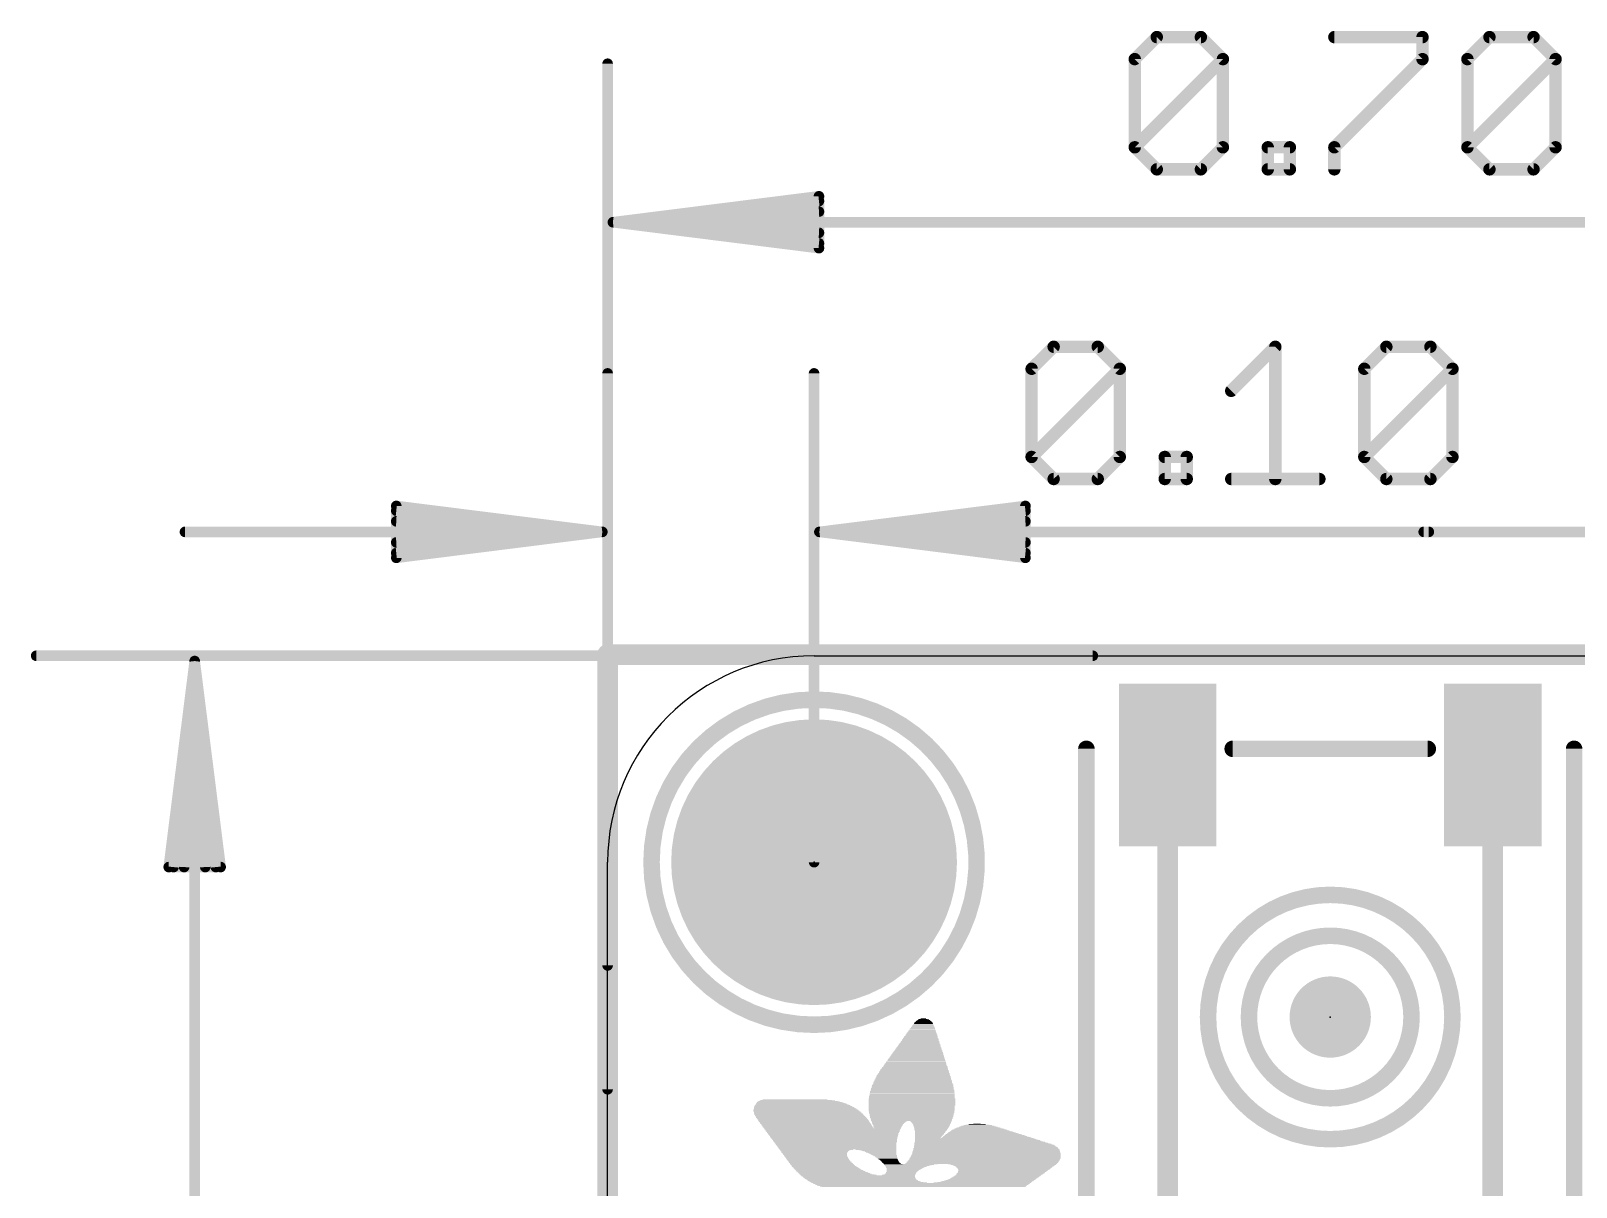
# Model space of a CAD drawing. Extents: x -9 to 27.7, y -5.6 to 26.4.
# Drawn here: x -8.62 to 10.39, y 12.13 to 26.36 of the extents above; entities that cross this region are included whole.
import ezdxf

# ---------------------------------------------------------------- set-up
doc = ezdxf.new("R2010")
doc.units = 0
for name, color, linetype in [('1', 12, 'CONTINUOUS'), ('16', 132, 'CONTINUOUS'), ('17', 110, 'CONTINUOUS'), ('20', 53, 'CONTINUOUS'), ('21', 40, 'CONTINUOUS'), ('23', 53, 'CONTINUOUS'), ('47', 253, 'CONTINUOUS')]:
    doc.layers.add(name, color=color, linetype=linetype)

# ---------------------------------------------------------------- blocks, each defined once
blk = doc.blocks.new('PIE')
at = {"const_width": 0.5}
blk.add_lwpolyline([(0, -0.25, 1), (0, 0.25, 1), (0, -0.25)], format="xyb", dxfattribs=at)
blk = doc.blocks.new('RECT')
blk.add_solid([(-0.5, -0.5), (0.5, -0.5), (-0.5, 0.5), (0.5, 0.5)])
blk = doc.blocks.new('ROUNDP')
at = {"const_width": 0.5}
blk.add_lwpolyline([(0, -0.25, 1), (0, 0.25, 1), (0, -0.25)], format="xyb", dxfattribs=at)

msp = doc.modelspace()

# ---------------------------------------------------------------- linework, layer by layer
at = {"layer": '1', "const_width": 0.254}
for points in [[(5.366, 17.324), (5.366, 11.684)], [(9.366, 17.324), (9.366, 11.124)]]:
    msp.add_lwpolyline(points, dxfattribs=at)
at = {"layer": '1', "const_width": 0.127}
for points in [[(5.4295, 17.324, 1), (5.3025, 17.324)], [(9.4295, 17.324, 1), (9.3025, 17.324)]]:
    msp.add_lwpolyline(points, format="xyb", dxfattribs=at)
at = {"layer": '16', "const_width": 0.254}
for points in [[(-1.524, -0.381), (-1.524, 18.684)], [(-1.524, 18.684), (16.256, 18.684)]]:
    msp.add_lwpolyline(points, dxfattribs=at)
at = {"layer": '16', "const_width": 0.127}
for points in [[(-1.4605, 18.684, 1), (-1.5875, 18.684)], [(-1.524, 18.7475, 1), (-1.524, 18.6205)]]:
    msp.add_lwpolyline(points, format="xyb", dxfattribs=at)
at = {"layer": '20'}
for p, q in [((1.016, 18.669), (13.716, 18.669)), ((-1.524, 2.159), (-1.524, 16.129))]:
    msp.add_line(p, q, dxfattribs=at)
msp.add_arc((1.016, 16.129), 2.54, 90, 180, dxfattribs=at)
at = {"layer": '21'}
for points, const_width in [([(1.016, 14.129, 1), (1.016, 18.129, 1), (1.016, 14.129)], 0.2032), ([(4.4168, 17.524, 1), (4.3152, 17.524)], 0.1016), ([(6.166, 17.5748, 1), (6.166, 17.4732)], 0.1016), ([(8.566, 17.4732, 1), (8.566, 17.5748)], 0.1016), ([(10.4168, 17.524, 1), (10.3152, 17.524)], 0.1016), ([(7.366, 12.7207, 1), (7.366, 15.7273, 1), (7.366, 12.7207)], 0.2032), ([(7.366, 13.224, 1), (7.366, 15.224, 1), (7.366, 13.224)], 0.2032)]:
    msp.add_lwpolyline(points, format="xyb", dxfattribs=dict(at, const_width=const_width))
at = {"layer": '21', "const_width": 0.2032}
for points in [[(4.366, 10.924), (4.366, 17.524)], [(6.166, 17.524), (8.566, 17.524)], [(10.366, 17.524), (10.366, 10.924)]]:
    msp.add_lwpolyline(points, dxfattribs=at)
at = {"layer": '23'}
for p in [(1.016, 16.129), (7.366, 14.224), (7.366, 14.224)]:
    msp.add_point(p, dxfattribs=at)
at = {"layer": '47'}
for points, const_width in [([(4.9608, 26.0095), (5.232, 26.2807)], 0.1524), ([(5.232, 26.2807), (5.7743, 26.2807)], 0.1524), ([(5.7743, 26.2807), (6.0455, 26.0095)], 0.1524), ([(7.4165, 26.2807), (8.5012, 26.2807)], 0.1524), ([(8.5012, 26.2807), (8.5012, 26.0095)], 0.1524), ([(9.0537, 26.0095), (9.3249, 26.2807)], 0.1524), ([(9.3249, 26.2807), (9.8672, 26.2807)], 0.1524), ([(9.8672, 26.2807), (10.1384, 26.0095)], 0.1524), ([(4.9608, 24.9249), (4.9608, 26.0095)], 0.1524), ([(4.9608, 24.9249), (6.0455, 26.0095)], 0.1524), ([(6.0455, 26.0095), (6.0455, 24.9249)], 0.1524), ([(8.5012, 26.0095), (7.4165, 24.9249)], 0.1524), ([(9.0537, 24.9249), (9.0537, 26.0095)], 0.1524), ([(9.0537, 24.9249), (10.1384, 26.0095)], 0.1524), ([(10.1384, 26.0095), (10.1384, 24.9249)], 0.1524), ([(-1.524, 13.335), (-1.524, 25.953)], 0.13), ([(5.232, 24.6537), (4.9608, 24.9249)], 0.1524), ([(6.0455, 24.9249), (5.7743, 24.6537)], 0.1524), ([(6.598, 24.6537), (6.598, 24.9249)], 0.1524), ([(6.598, 24.9249), (6.8691, 24.9249)], 0.1524), ([(6.8691, 24.9249), (6.8691, 24.6537)], 0.1524), ([(7.4165, 24.9249), (7.4165, 24.6537)], 0.1524), ([(9.3249, 24.6537), (9.0537, 24.9249)], 0.1524), ([(10.1384, 24.9249), (9.8672, 24.6537)], 0.1524), ([(5.7743, 24.6537), (5.232, 24.6537)], 0.1524), ([(6.8691, 24.6537), (6.598, 24.6537)], 0.1524), ([(9.8672, 24.6537), (9.3249, 24.6537)], 0.1524), ([(-1.459, 24.003), (1.076, 24.3222)], 0.13), ([(1.076, 24.3222), (1.076, 23.6838)], 0.13), ([(-1.459, 24.003), (1.076, 24.263)], 0.13), ([(-1.459, 24.003), (1.076, 24.133)], 0.13), ([(-1.459, 24.003), (16.191, 24.003)], 0.13), ([(1.076, 23.6838), (-1.459, 24.003)], 0.13), ([(1.076, 23.873), (-1.459, 24.003)], 0.13), ([(1.076, 23.743), (-1.459, 24.003)], 0.13), ([(3.6922, 22.1995), (3.9634, 22.4707)], 0.1524), ([(3.9634, 22.4707), (4.5057, 22.4707)], 0.1524), ([(4.5057, 22.4707), (4.7769, 22.1995)], 0.1524), ([(6.1479, 21.9284), (6.6903, 22.4707)], 0.1524), ([(6.6903, 22.4707), (6.6903, 20.8437)], 0.1524), ([(7.7851, 22.1995), (8.0563, 22.4707)], 0.1524), ([(8.0563, 22.4707), (8.5986, 22.4707)], 0.1524), ([(8.5986, 22.4707), (8.8697, 22.1995)], 0.1524), ([(3.6922, 21.1149), (3.6922, 22.1995)], 0.1524), ([(3.6922, 21.1149), (4.7769, 22.1995)], 0.1524), ([(4.7769, 22.1995), (4.7769, 21.1149)], 0.1524), ([(7.7851, 21.1149), (7.7851, 22.1995)], 0.1524), ([(7.7851, 21.1149), (8.8697, 22.1995)], 0.1524), ([(8.8697, 22.1995), (8.8697, 21.1149)], 0.1524), ([(-1.524, 14.859), (-1.524, 22.143)], 0.13), ([(1.016, 16.129), (1.016, 22.143)], 0.13), ([(3.9634, 20.8437), (3.6922, 21.1149)], 0.1524), ([(4.7769, 21.1149), (4.5057, 20.8437)], 0.1524), ([(5.3294, 20.8437), (5.3294, 21.1149)], 0.1524), ([(5.3294, 21.1149), (5.6005, 21.1149)], 0.1524), ([(5.6005, 21.1149), (5.6005, 20.8437)], 0.1524), ([(8.0563, 20.8437), (7.7851, 21.1149)], 0.1524), ([(8.8697, 21.1149), (8.5986, 20.8437)], 0.1524), ([(4.5057, 20.8437), (3.9634, 20.8437)], 0.1524), ([(5.6005, 20.8437), (5.3294, 20.8437)], 0.1524), ([(6.1479, 20.8437), (7.2326, 20.8437)], 0.1524), ([(8.5986, 20.8437), (8.0563, 20.8437)], 0.1524), ([(-1.589, 20.193), (-4.124, 20.5122)], 0.13), ([(-4.124, 20.5122), (-4.124, 19.8738)], 0.13), ([(1.081, 20.193), (3.616, 20.5122)], 0.13), ([(3.616, 20.5122), (3.616, 19.8738)], 0.13), ([(-1.589, 20.193), (-4.124, 20.453)], 0.13), ([(-1.589, 20.193), (-4.124, 20.323)], 0.13), ([(1.081, 20.193), (3.616, 20.453)], 0.13), ([(1.081, 20.193), (3.616, 20.323)], 0.13), ([(-1.589, 20.193), (-6.724, 20.193)], 0.13), ([(-4.124, 19.8738), (-1.589, 20.193)], 0.13), ([(-4.124, 20.063), (-1.589, 20.193)], 0.13), ([(-4.124, 19.933), (-1.589, 20.193)], 0.13), ([(1.081, 20.193), (8.5788, 20.193)], 0.13), ([(3.616, 19.8738), (1.081, 20.193)], 0.13), ([(3.616, 20.063), (1.081, 20.193)], 0.13), ([(3.616, 19.933), (1.081, 20.193)], 0.13), ([(13.651, 20.193), (8.516, 20.193)], 0.13), ([(4.445, 18.669), (-8.554, 18.669)], 0.13), ([(-6.604, 18.604), (-6.9232, 16.069)], 0.13), ([(-6.604, 18.604), (-6.864, 16.069)], 0.13), ([(-6.604, 18.604), (-6.734, 16.069)], 0.13), ([(-6.604, -0.316), (-6.604, 18.604)], 0.13), ([(-6.2848, 16.069), (-6.604, 18.604)], 0.13), ([(-6.474, 16.069), (-6.604, 18.604)], 0.13), ([(-6.344, 16.069), (-6.604, 18.604)], 0.13), ([(-6.9232, 16.069), (-6.2848, 16.069)], 0.13)]:
    msp.add_lwpolyline(points, dxfattribs=dict(at, const_width=const_width))
for points, const_width in [([(5.232, 26.3188, 1), (5.232, 26.2426)], 0.0762), ([(5.2589, 26.2537, 1), (5.205, 26.3076)], 0.0762), ([(5.8012, 26.3076, 1), (5.7474, 26.2537)], 0.0762), ([(5.7743, 26.2426, 1), (5.7743, 26.3188)], 0.0762), ([(7.4165, 26.3188, 1), (7.4165, 26.2426)], 0.0762), ([(8.5393, 26.2807, 1), (8.4631, 26.2807)], 0.0762), ([(8.5012, 26.2426, 1), (8.5012, 26.3188)], 0.0762), ([(9.3249, 26.3188, 1), (9.3249, 26.2426)], 0.0762), ([(9.3518, 26.2537, 1), (9.2979, 26.3076)], 0.0762), ([(9.8941, 26.3076, 1), (9.8403, 26.2537)], 0.0762), ([(9.8672, 26.2426, 1), (9.8672, 26.3188)], 0.0762), ([(4.9989, 26.0095, 1), (4.9227, 26.0095)], 0.0762), ([(4.9339, 26.0365, 1), (4.9878, 25.9826)], 0.0762), ([(6.0836, 26.0095, 1), (6.0074, 26.0095)], 0.0762), ([(6.0724, 25.9826, 1), (6.0185, 26.0365)], 0.0762), ([(6.0185, 25.9826, 1), (6.0724, 26.0365)], 0.0762), ([(8.4631, 26.0095, 1), (8.5393, 26.0095)], 0.0762), ([(8.5281, 25.9826, 1), (8.4743, 26.0365)], 0.0762), ([(9.0918, 26.0095, 1), (9.0156, 26.0095)], 0.0762), ([(9.0268, 26.0365, 1), (9.0806, 25.9826)], 0.0762), ([(10.1765, 26.0095, 1), (10.1003, 26.0095)], 0.0762), ([(10.1653, 25.9826, 1), (10.1114, 26.0365)], 0.0762), ([(10.1114, 25.9826, 1), (10.1653, 26.0365)], 0.0762), ([(-1.4915, 25.953, 1), (-1.5565, 25.953)], 0.065), ([(4.9878, 24.9518, 1), (4.9339, 24.8979)], 0.0762), ([(4.9339, 24.9518, 1), (4.9878, 24.8979)], 0.0762), ([(4.9227, 24.9249, 1), (4.9989, 24.9249)], 0.0762), ([(6.0074, 24.9249, 1), (6.0836, 24.9249)], 0.0762), ([(6.0724, 24.8979, 1), (6.0185, 24.9518)], 0.0762), ([(6.6361, 24.9249, 1), (6.5599, 24.9249)], 0.0762), ([(6.598, 24.963, 1), (6.598, 24.8868)], 0.0762), ([(6.9072, 24.9249, 1), (6.831, 24.9249)], 0.0762), ([(6.8691, 24.8868, 1), (6.8691, 24.963)], 0.0762), ([(7.4546, 24.9249, 1), (7.3784, 24.9249)], 0.0762), ([(7.3896, 24.9518, 1), (7.4435, 24.8979)], 0.0762), ([(9.0806, 24.9518, 1), (9.0268, 24.8979)], 0.0762), ([(9.0268, 24.9518, 1), (9.0806, 24.8979)], 0.0762), ([(9.0156, 24.9249, 1), (9.0918, 24.9249)], 0.0762), ([(10.1003, 24.9249, 1), (10.1765, 24.9249)], 0.0762), ([(10.1653, 24.8979, 1), (10.1114, 24.9518)], 0.0762), ([(5.232, 24.6918, 1), (5.232, 24.6156)], 0.0762), ([(5.205, 24.6268, 1), (5.2589, 24.6806)], 0.0762), ([(5.7474, 24.6806, 1), (5.8012, 24.6268)], 0.0762), ([(5.7743, 24.6156, 1), (5.7743, 24.6918)], 0.0762), ([(6.598, 24.6918, 1), (6.598, 24.6156)], 0.0762), ([(6.8691, 24.6156, 1), (6.8691, 24.6918)], 0.0762), ([(9.3249, 24.6918, 1), (9.3249, 24.6156)], 0.0762), ([(9.2979, 24.6268, 1), (9.3518, 24.6806)], 0.0762), ([(9.8403, 24.6806, 1), (9.8941, 24.6268)], 0.0762), ([(9.8672, 24.6156, 1), (9.8672, 24.6918)], 0.0762), ([(6.5599, 24.6537, 1), (6.6361, 24.6537)], 0.0762), ([(6.831, 24.6537, 1), (6.9072, 24.6537)], 0.0762), ([(7.3784, 24.6537, 1), (7.4546, 24.6537)], 0.0762), ([(1.1085, 24.3222, 1), (1.0435, 24.3222)], 0.065), ([(1.0801, 24.29, 1), (1.0719, 24.3545)], 0.065), ([(1.0793, 24.2307, 1), (1.0727, 24.2953)], 0.065), ([(1.0777, 24.1005, 1), (1.0743, 24.1655)], 0.065), ([(-1.459, 24.0355, 1), (-1.459, 23.9705)], 0.065), ([(-1.4549, 24.0352, 1), (-1.4631, 23.9708)], 0.065), ([(-1.4607, 24.0355, 1), (-1.4573, 23.9705)], 0.065), ([(-1.4573, 24.0355, 1), (-1.4607, 23.9705)], 0.065), ([(-1.4557, 24.0353, 1), (-1.4623, 23.9707)], 0.065), ([(-1.4623, 24.0353, 1), (-1.4557, 23.9707)], 0.065), ([(-1.4631, 24.0352, 1), (-1.4549, 23.9708)], 0.065), ([(1.0727, 23.7107, 1), (1.0793, 23.7753)], 0.065), ([(1.0743, 23.8405, 1), (1.0777, 23.9055)], 0.065), ([(1.0435, 23.6838, 1), (1.1085, 23.6838)], 0.065), ([(1.0719, 23.6515, 1), (1.0801, 23.716)], 0.065), ([(3.9634, 22.5088, 1), (3.9634, 22.4326)], 0.0762), ([(3.9903, 22.4437, 1), (3.9364, 22.4976)], 0.0762), ([(4.5326, 22.4976, 1), (4.4788, 22.4437)], 0.0762), ([(4.5057, 22.4326, 1), (4.5057, 22.5088)], 0.0762), ([(6.7284, 22.4707, 1), (6.6522, 22.4707)], 0.0762), ([(6.7172, 22.4437, 1), (6.6633, 22.4976)], 0.0762), ([(8.0563, 22.5088, 1), (8.0563, 22.4326)], 0.0762), ([(8.0832, 22.4437, 1), (8.0293, 22.4976)], 0.0762), ([(8.6255, 22.4976, 1), (8.5716, 22.4437)], 0.0762), ([(8.5986, 22.4326, 1), (8.5986, 22.5088)], 0.0762), ([(3.7303, 22.1995, 1), (3.6541, 22.1995)], 0.0762), ([(3.6653, 22.2265, 1), (3.7191, 22.1726)], 0.0762), ([(4.815, 22.1995, 1), (4.7388, 22.1995)], 0.0762), ([(4.8038, 22.1726, 1), (4.7499, 22.2265)], 0.0762), ([(4.7499, 22.1726, 1), (4.8038, 22.2265)], 0.0762), ([(7.7581, 22.2265, 1), (7.812, 22.1726)], 0.0762), ([(7.8232, 22.1995, 1), (7.747, 22.1995)], 0.0762), ([(8.9078, 22.1995, 1), (8.8316, 22.1995)], 0.0762), ([(8.8967, 22.1726, 1), (8.8428, 22.2265)], 0.0762), ([(8.8428, 22.1726, 1), (8.8967, 22.2265)], 0.0762), ([(-1.4915, 22.143, 1), (-1.5565, 22.143)], 0.065), ([(1.0485, 22.143, 1), (0.9835, 22.143)], 0.065), ([(6.121, 21.9553, 1), (6.1749, 21.9014)], 0.0762), ([(3.7191, 21.1418, 1), (3.6653, 21.0879)], 0.0762), ([(3.6653, 21.1418, 1), (3.7191, 21.0879)], 0.0762), ([(3.6541, 21.1149, 1), (3.7303, 21.1149)], 0.0762), ([(4.7388, 21.1149, 1), (4.815, 21.1149)], 0.0762), ([(4.8038, 21.0879, 1), (4.7499, 21.1418)], 0.0762), ([(5.3675, 21.1149, 1), (5.2913, 21.1149)], 0.0762), ([(5.3294, 21.153, 1), (5.3294, 21.0768)], 0.0762), ([(5.6386, 21.1149, 1), (5.5624, 21.1149)], 0.0762), ([(5.6005, 21.0768, 1), (5.6005, 21.153)], 0.0762), ([(7.812, 21.1418, 1), (7.7581, 21.0879)], 0.0762), ([(7.7581, 21.1418, 1), (7.812, 21.0879)], 0.0762), ([(7.747, 21.1149, 1), (7.8232, 21.1149)], 0.0762), ([(8.8316, 21.1149, 1), (8.9078, 21.1149)], 0.0762), ([(8.8967, 21.0879, 1), (8.8428, 21.1418)], 0.0762), ([(3.9634, 20.8818, 1), (3.9634, 20.8056)], 0.0762), ([(4.5057, 20.8056, 1), (4.5057, 20.8818)], 0.0762), ([(5.3294, 20.8818, 1), (5.3294, 20.8056)], 0.0762), ([(5.6005, 20.8056, 1), (5.6005, 20.8818)], 0.0762), ([(6.1479, 20.8818, 1), (6.1479, 20.8056)], 0.0762), ([(7.2326, 20.8056, 1), (7.2326, 20.8818)], 0.0762), ([(8.0563, 20.8818, 1), (8.0563, 20.8056)], 0.0762), ([(8.5986, 20.8056, 1), (8.5986, 20.8818)], 0.0762), ([(3.9364, 20.8168, 1), (3.9903, 20.8706)], 0.0762), ([(4.4788, 20.8706, 1), (4.5326, 20.8168)], 0.0762), ([(5.2913, 20.8437, 1), (5.3675, 20.8437)], 0.0762), ([(5.5624, 20.8437, 1), (5.6386, 20.8437)], 0.0762), ([(6.6522, 20.8437, 1), (6.7284, 20.8437)], 0.0762), ([(8.0293, 20.8168, 1), (8.0832, 20.8706)], 0.0762), ([(8.5716, 20.8706, 1), (8.6255, 20.8168)], 0.0762), ([(-4.1199, 20.5445, 1), (-4.1281, 20.48)], 0.065), ([(-4.0915, 20.5122, 1), (-4.1565, 20.5122)], 0.065), ([(3.6485, 20.5122, 1), (3.5835, 20.5122)], 0.065), ([(3.6201, 20.48, 1), (3.6119, 20.5445)], 0.065), ([(-4.1207, 20.4853, 1), (-4.1273, 20.4207)], 0.065), ([(-4.1223, 20.3555, 1), (-4.1257, 20.2905)], 0.065), ([(3.6193, 20.4207, 1), (3.6127, 20.4853)], 0.065), ([(3.6177, 20.2905, 1), (3.6143, 20.3555)], 0.065), ([(-6.724, 20.2255, 1), (-6.724, 20.1605)], 0.065), ([(-1.5849, 20.1608, 1), (-1.5931, 20.2252)], 0.065), ([(-1.5931, 20.1608, 1), (-1.5849, 20.2252)], 0.065), ([(-1.5857, 20.1607, 1), (-1.5923, 20.2253)], 0.065), ([(-1.5923, 20.1607, 1), (-1.5857, 20.2253)], 0.065), ([(-1.5907, 20.1605, 1), (-1.5873, 20.2255)], 0.065), ([(-1.5873, 20.1605, 1), (-1.5907, 20.2255)], 0.065), ([(-1.589, 20.1605, 1), (-1.589, 20.2255)], 0.065), ([(1.081, 20.2255, 1), (1.081, 20.1605)], 0.065), ([(1.0851, 20.2252, 1), (1.0769, 20.1608)], 0.065), ([(1.0793, 20.2255, 1), (1.0827, 20.1605)], 0.065), ([(1.0827, 20.2255, 1), (1.0793, 20.1605)], 0.065), ([(1.0843, 20.2253, 1), (1.0777, 20.1607)], 0.065), ([(1.0777, 20.2253, 1), (1.0843, 20.1607)], 0.065), ([(1.0769, 20.2252, 1), (1.0851, 20.1608)], 0.065), ([(8.516, 20.2255, 1), (8.516, 20.1605)], 0.065), ([(8.5788, 20.1605, 1), (8.5788, 20.2255)], 0.065), ([(-4.1257, 20.0955, 1), (-4.1223, 20.0305)], 0.065), ([(-4.1273, 19.9653, 1), (-4.1207, 19.9007)], 0.065), ([(3.6127, 19.9007, 1), (3.6193, 19.9653)], 0.065), ([(3.6143, 20.0305, 1), (3.6177, 20.0955)], 0.065), ([(-4.1281, 19.906, 1), (-4.1199, 19.8415)], 0.065), ([(-4.1565, 19.8738, 1), (-4.0915, 19.8738)], 0.065), ([(3.5835, 19.8738, 1), (3.6485, 19.8738)], 0.065), ([(3.6119, 19.8415, 1), (3.6201, 19.906)], 0.065), ([(-8.554, 18.7015, 1), (-8.554, 18.6365)], 0.065), ([(-6.5715, 18.604, 1), (-6.6365, 18.604)], 0.065), ([(-6.5718, 18.6081, 1), (-6.6362, 18.5999)], 0.065), ([(-6.5715, 18.6023, 1), (-6.6365, 18.6057)], 0.065), ([(-6.5715, 18.6057, 1), (-6.6365, 18.6023)], 0.065), ([(-6.5717, 18.6073, 1), (-6.6363, 18.6007)], 0.065), ([(-6.5717, 18.6007, 1), (-6.6363, 18.6073)], 0.065), ([(-6.5718, 18.5999, 1), (-6.6362, 18.6081)], 0.065), ([(4.445, 18.6365, 1), (4.445, 18.7015)], 0.065), ([(0.9835, 16.129, 1), (1.0485, 16.129)], 0.065), ([(-6.9555, 16.0731, 1), (-6.891, 16.0649)], 0.065), ([(-6.9232, 16.1015, 1), (-6.9232, 16.0365)], 0.065), ([(-6.8963, 16.0723, 1), (-6.8317, 16.0657)], 0.065), ([(-6.7665, 16.0707, 1), (-6.7015, 16.0673)], 0.065), ([(-6.5065, 16.0673, 1), (-6.4415, 16.0707)], 0.065), ([(-6.3763, 16.0657, 1), (-6.3117, 16.0723)], 0.065), ([(-6.317, 16.0649, 1), (-6.2525, 16.0731)], 0.065), ([(-6.2848, 16.0365, 1), (-6.2848, 16.1015)], 0.065), ([(-1.5565, 14.859, 1), (-1.4915, 14.859)], 0.065), ([(-1.5565, 13.335, 1), (-1.4915, 13.335)], 0.065)]:
    msp.add_lwpolyline(points, format="xyb", dxfattribs=dict(at, const_width=const_width))

# ---------------------------------------------------------------- block references
at = {"layer": '1', "xscale": 2, "yscale": 1.2, "rotation": 270}
for p in [(5.366, 17.324), (9.366, 17.324)]:
    msp.add_blockref('RECT', p, dxfattribs=at)
at = {"layer": '1'}
msp.add_blockref('PIE', (7.366, 14.224), dxfattribs=at)
at = {"layer": '17', "xscale": 3.516, "yscale": 3.516}
msp.add_blockref('ROUNDP', (1.016, 16.129), dxfattribs=at)
msp.add_blockref('ROUNDP', (1.016, 16.129), dxfattribs=at)
at = {"layer": '21'}
for p, xscale, yscale in [((2.3495, 14.0653), 0.3238, 0.0063), ((2.3495, 14.078), 0.3112, 0.0063), ((2.3495, 14.0716), 0.3112, 0.0064), ((2.3527, 14.0843), 0.3048, 0.0064), ((2.3527, 14.097), 0.2921, 0.0064), ((2.3527, 14.0907), 0.2921, 0.0063), ((2.3559, 14.1034), 0.2857, 0.0063), ((2.3559, 14.1097), 0.2731, 0.0064), ((2.3559, 14.1224), 0.2603, 0.0064), ((2.3591, 14.1161), 0.2667, 0.0063), ((2.359, 14.1288), 0.254, 0.0063), ((2.3591, 14.1351), 0.2413, 0.0064), ((2.3622, 14.1415), 0.235, 0.0063), ((2.3622, 14.1542), 0.2222, 0.0063), ((2.3622, 14.1478), 0.2222, 0.0064), ((2.3622, 14.1605), 0.2096, 0.0064), ((2.3622, 14.1669), 0.1968, 0.0063), ((2.3622, 14.1732), 0.1842, 0.0064), ((2.3622, 14.1796), 0.1714, 0.0063), ((2.3654, 14.1859), 0.1524, 0.0064), ((2.3622, 14.1923), 0.1334, 0.0063), ((2.359, 14.1986), 0.1016, 0.0064), ((2.3591, 14.205), 0.0635, 0.0063), ((2.3083, 13.8748), 0.5207, 0.0063), ((2.3114, 13.8811), 0.5144, 0.0064), ((2.3114, 13.8938), 0.5016, 0.0064), ((2.3146, 13.8875), 0.508, 0.0063), ((2.3146, 13.9002), 0.4953, 0.0063), ((2.3178, 13.9065), 0.4889, 0.0064), ((2.3178, 13.9192), 0.4763, 0.0064), ((2.3178, 13.9129), 0.4763, 0.0063), ((2.321, 13.9256), 0.4699, 0.0063), ((2.3209, 13.9319), 0.4572, 0.0064), ((2.3241, 13.9446), 0.4508, 0.0064), ((2.3241, 13.9383), 0.4508, 0.0063), ((2.3273, 13.951), 0.4445, 0.0063), ((2.3273, 13.9637), 0.4318, 0.0063), ((2.3273, 13.9573), 0.4318, 0.0064), ((2.3273, 13.97), 0.4191, 0.0064), ((2.3304, 13.9827), 0.4127, 0.0064), ((2.3304, 13.9764), 0.4127, 0.0063), ((2.3336, 13.9891), 0.4064, 0.0063), ((2.3337, 13.9954), 0.3937, 0.0064), ((2.3368, 14.0081), 0.3874, 0.0064), ((2.3368, 14.0018), 0.3874, 0.0063), ((2.3368, 14.0145), 0.3746, 0.0063), ((2.3399, 14.0272), 0.3683, 0.0063), ((2.3399, 14.0208), 0.3683, 0.0064), ((2.34, 14.0335), 0.3556, 0.0064), ((2.3432, 14.0399), 0.3493, 0.0063), ((2.3432, 14.0526), 0.3365, 0.0063), ((2.3464, 14.0462), 0.3429, 0.0064), ((2.3463, 14.0589), 0.3302, 0.0064), ((2.2733, 13.6843), 0.7176, 0.0063), ((2.2733, 13.697), 0.7048, 0.0063), ((2.2765, 13.6906), 0.7112, 0.0064), ((2.2765, 13.7033), 0.6985, 0.0064), ((2.2765, 13.716), 0.6858, 0.0064), ((2.2797, 13.7096), 0.6921, 0.0063), ((2.2797, 13.7224), 0.6795, 0.0063), ((2.2797, 13.7351), 0.6667, 0.0063), ((2.2829, 13.7287), 0.6731, 0.0064), ((2.2828, 13.7414), 0.6604, 0.0064), ((2.286, 13.7477), 0.654, 0.0063), ((2.286, 13.7605), 0.6414, 0.0063), ((2.286, 13.7541), 0.6414, 0.0064), ((2.2892, 13.7668), 0.635, 0.0064), ((2.2892, 13.7795), 0.6223, 0.0064), ((2.2924, 13.7732), 0.6287, 0.0063), ((2.2924, 13.7858), 0.6159, 0.0063), ((2.2955, 13.7922), 0.6096, 0.0064), ((2.2955, 13.8049), 0.5969, 0.0064), ((2.2955, 13.7986), 0.5969, 0.0063), ((2.2987, 13.8113), 0.5906, 0.0063), ((2.2987, 13.8176), 0.5778, 0.0064), ((2.3018, 13.8303), 0.5715, 0.0064), ((2.3018, 13.8239), 0.5715, 0.0063), ((2.3019, 13.8367), 0.5588, 0.0063), ((2.3051, 13.8494), 0.5525, 0.0063), ((2.3051, 13.843), 0.5525, 0.0064), ((2.3051, 13.8557), 0.5397, 0.0064), ((2.3082, 13.862), 0.5334, 0.0063), ((2.3114, 13.8684), 0.527, 0.0064), ((2.2384, 13.4938), 0.9144, 0.0063), ((2.2384, 13.5065), 0.9017, 0.0063), ((2.2384, 13.5001), 0.9017, 0.0064), ((2.2416, 13.5128), 0.8953, 0.0064), ((2.2416, 13.5255), 0.8827, 0.0064), ((2.2416, 13.5191), 0.8827, 0.0063), ((2.2448, 13.5319), 0.8763, 0.0063), ((2.2447, 13.5446), 0.8636, 0.0063), ((2.2447, 13.5382), 0.8636, 0.0064), ((2.2479, 13.5509), 0.8572, 0.0064), ((2.2448, 13.5572), 0.8509, 0.0063), ((2.2479, 13.5636), 0.8446, 0.0064), ((2.2479, 13.5763), 0.8318, 0.0064), ((2.2511, 13.57), 0.8382, 0.0063), ((2.2511, 13.5827), 0.8255, 0.0063), ((2.2543, 13.589), 0.8191, 0.0064), ((2.2543, 13.6017), 0.8065, 0.0064), ((2.2543, 13.5953), 0.8065, 0.0063), ((2.2574, 13.6081), 0.8001, 0.0063), ((2.2606, 13.6144), 0.7938, 0.0064), ((2.2606, 13.6271), 0.781, 0.0064), ((2.2606, 13.6208), 0.781, 0.0063), ((2.2606, 13.6334), 0.7684, 0.0063), ((2.2638, 13.6462), 0.762, 0.0063), ((2.2638, 13.6398), 0.762, 0.0064), ((2.267, 13.6525), 0.7557, 0.0064), ((2.267, 13.6589), 0.7429, 0.0063), ((2.2701, 13.6715), 0.7366, 0.0063), ((2.2701, 13.6652), 0.7366, 0.0064), ((2.2702, 13.6779), 0.7239, 0.0064), ((2.2225, 13.3096), 1.035, 0.0064), ((2.2256, 13.3287), 1.0287, 0.0063), ((2.2256, 13.3223), 1.0287, 0.0064), ((2.2256, 13.316), 1.0287, 0.0063), ((2.2257, 13.3477), 1.016, 0.0064), ((2.2257, 13.3414), 1.016, 0.0063), ((2.2257, 13.335), 1.016, 0.0064), ((2.2256, 13.3668), 1.0033, 0.0063), ((2.2288, 13.3604), 1.0097, 0.0064), ((2.2288, 13.3541), 1.0097, 0.0063), ((2.2288, 13.3858), 0.9969, 0.0064), ((2.2288, 13.3795), 0.9969, 0.0063), ((2.2288, 13.3731), 0.9969, 0.0064), ((2.2288, 13.3985), 0.9843, 0.0064), ((2.232, 13.3922), 0.9906, 0.0063), ((2.2288, 13.4176), 0.9715, 0.0063), ((2.2321, 13.4112), 0.9779, 0.0064), ((2.2321, 13.4049), 0.9779, 0.0063), ((2.232, 13.4303), 0.9652, 0.0063), ((2.232, 13.4239), 0.9652, 0.0064), ((2.2321, 13.443), 0.9525, 0.0063), ((2.2352, 13.4366), 0.9588, 0.0064), ((2.232, 13.4557), 0.9398, 0.0063), ((2.2352, 13.4493), 0.9462, 0.0064), ((2.2352, 13.4684), 0.9334, 0.0063), ((2.2352, 13.462), 0.9334, 0.0064), ((2.2352, 13.4811), 0.9208, 0.0063), ((2.2384, 13.4747), 0.9271, 0.0064), ((2.2384, 13.4874), 0.9144, 0.0064), ((0.8763, 13.1318), 1.1874, 0.0064), ((0.889, 13.1191), 1.2128, 0.0064), ((0.8827, 13.1255), 1.2001, 0.0063), ((0.8731, 13.1382), 1.1684, 0.0063), ((0.8605, 13.1509), 1.1303, 0.0063), ((0.87, 13.1445), 1.1493, 0.0064), ((0.8573, 13.1572), 1.1113, 0.0064), ((0.8414, 13.1699), 1.0668, 0.0064), ((0.8509, 13.1636), 1.0858, 0.0063), ((0.835, 13.1763), 1.0414, 0.0063), ((0.8255, 13.1826), 1.0096, 0.0064), ((0.8192, 13.189), 0.9715, 0.0063), ((0.8097, 13.1953), 0.9271, 0.0064), ((0.797, 13.2017), 0.8763, 0.0063), ((0.7811, 13.208), 0.7937, 0.0064), ((2.2193, 13.2207), 1.0668, 0.0064), ((2.2193, 13.2144), 1.0668, 0.0063), ((2.2193, 13.208), 1.0668, 0.0064), ((2.2193, 13.2017), 1.0668, 0.0063), ((2.2193, 13.1953), 1.0668, 0.0064), ((2.2193, 13.189), 1.0668, 0.0063), ((2.2193, 13.1826), 1.0668, 0.0064), ((2.2193, 13.1763), 1.0668, 0.0063), ((2.2193, 13.1699), 1.0668, 0.0064), ((2.2193, 13.1636), 1.0668, 0.0063), ((2.2193, 13.1572), 1.0668, 0.0064), ((2.2193, 13.1509), 1.0668, 0.0063), ((2.2193, 13.1445), 1.0668, 0.0064), ((2.2193, 13.1382), 1.0668, 0.0063), ((2.2162, 13.1318), 1.0605, 0.0064), ((2.2162, 13.1255), 1.0605, 0.0063), ((2.2162, 13.1191), 1.0605, 0.0064), ((2.2193, 13.2525), 1.0541, 0.0063), ((2.2193, 13.2461), 1.0541, 0.0064), ((2.2193, 13.2398), 1.0541, 0.0063), ((2.2193, 13.2334), 1.0541, 0.0064), ((2.2193, 13.2271), 1.0541, 0.0063), ((2.2225, 13.2842), 1.0478, 0.0064), ((2.2225, 13.2779), 1.0478, 0.0063), ((2.2225, 13.2715), 1.0478, 0.0064), ((2.2225, 13.2652), 1.0478, 0.0063), ((2.2225, 13.2588), 1.0478, 0.0064), ((2.2225, 13.3033), 1.035, 0.0063), ((2.2225, 13.2969), 1.035, 0.0064), ((2.2257, 13.2906), 1.0414, 0.0063), ((0.9144, 13.081), 1.289, 0.0064), ((0.9176, 13.0747), 1.2954, 0.0063), ((0.9208, 13.0683), 1.3017, 0.0064), ((0.9271, 13.062), 1.3144, 0.0063), ((0.9081, 13.0874), 1.2763, 0.0063), ((0.8921, 13.1128), 1.2319, 0.0063), ((0.8985, 13.1064), 1.2446, 0.0064), ((0.9017, 13.1001), 1.251, 0.0063), ((0.9081, 13.0937), 1.2637, 0.0064), ((0.9335, 13.0556), 1.3145, 0.0064), ((0.9366, 13.0493), 1.3208, 0.0063), ((0.9398, 13.0429), 1.3272, 0.0064), ((0.943, 13.0366), 1.3335, 0.0063), ((0.9525, 13.0239), 1.3398, 0.0063), ((0.9494, 13.0302), 1.3335, 0.0064), ((0.9589, 13.0175), 1.3399, 0.0064), ((0.962, 13.0112), 1.3462, 0.0063), ((0.9684, 13.0048), 1.3462, 0.0064), ((0.9716, 12.9985), 1.3525, 0.0063), ((0.9779, 12.9921), 1.3526, 0.0064), ((0.9811, 12.9858), 1.3589, 0.0063), ((0.9875, 12.9794), 1.3589, 0.0064), ((0.9906, 12.9731), 1.3526, 0.0063), ((0.997, 12.9667), 1.3525, 0.0064), ((1.0002, 12.9604), 1.3589, 0.0063), ((1.0065, 12.954), 1.3589, 0.0064), ((1.0129, 12.9413), 1.3589, 0.0064), ((1.0097, 12.9477), 1.3525, 0.0063), ((1.0192, 12.935), 1.3589, 0.0063), ((1.0224, 12.9286), 1.3525, 0.0064), ((2.2162, 13.1128), 1.0605, 0.0063), ((2.2162, 13.1064), 1.0605, 0.0064), ((2.2162, 13.1001), 1.0605, 0.0063), ((2.2162, 13.0937), 1.0605, 0.0064), ((2.2162, 13.0874), 1.0605, 0.0063), ((2.2162, 13.081), 1.0605, 0.0064), ((2.2162, 13.0747), 1.0605, 0.0063), ((2.213, 13.0683), 1.0541, 0.0064), ((2.213, 13.0366), 1.0414, 0.0063), ((2.2162, 13.062), 1.0477, 0.0063), ((2.2162, 13.0556), 1.0477, 0.0064), ((2.2162, 13.0493), 1.0477, 0.0063), ((2.2162, 13.0429), 1.0477, 0.0064), ((2.2162, 13.0302), 1.0351, 0.0064), ((2.2162, 13.0239), 1.0351, 0.0063), ((2.2162, 13.0175), 1.0351, 0.0064), ((2.213, 13.0112), 1.0287, 0.0063), ((2.213, 12.9858), 1.016, 0.0063), ((2.2162, 13.0048), 1.0223, 0.0064), ((2.2162, 12.9985), 1.0223, 0.0063), ((2.2162, 12.9921), 1.0223, 0.0064), ((2.213, 12.9667), 1.0033, 0.0064), ((2.2162, 12.9794), 1.0097, 0.0064), ((2.2162, 12.9731), 1.0097, 0.0063), ((2.213, 12.9477), 0.9906, 0.0063), ((2.2162, 12.9604), 0.9969, 0.0063), ((2.2162, 12.954), 0.9969, 0.0064), ((1.9399, 12.9413), 0.4318, 0.0064), ((1.9336, 12.935), 0.4191, 0.0063), ((1.9336, 12.9286), 0.4064, 0.0064), ((2.4543, 12.9413), 0.508, 0.0064), ((2.4543, 12.935), 0.4953, 0.0063), ((2.4575, 12.9286), 0.4889, 0.0064), ((1.0287, 12.9223), 1.3526, 0.0063), ((1.0319, 12.9159), 1.3589, 0.0064), ((1.0351, 12.9096), 1.3525, 0.0063), ((1.0414, 12.9032), 1.3526, 0.0064), ((1.0446, 12.8969), 1.3589, 0.0063), ((1.0477, 12.8905), 1.3525, 0.0064), ((1.0541, 12.8841), 1.3526, 0.0063), ((1.0605, 12.8778), 1.3525, 0.0064), ((1.0605, 12.8715), 1.3525, 0.0063), ((1.0668, 12.8651), 1.3526, 0.0064), ((1.0732, 12.8588), 1.3525, 0.0063), ((1.2414, 12.8524), 1.6764, 0.0064), ((1.2414, 12.846), 1.6764, 0.0063), ((1.2415, 12.8397), 1.6637, 0.0064), ((1.2446, 12.8334), 1.6574, 0.0063), ((1.2446, 12.827), 1.6446, 0.0064), ((1.2446, 12.8207), 1.6446, 0.0063), ((1.2478, 12.8143), 1.6383, 0.0064), ((1.2478, 12.8079), 1.6256, 0.0063), ((1.2478, 12.8016), 1.6256, 0.0064), ((1.2478, 12.7953), 1.6129, 0.0063), ((1.251, 12.7889), 1.6065, 0.0064), ((1.2541, 12.7826), 1.6002, 0.0063), ((1.2541, 12.7762), 1.6002, 0.0064), ((1.2542, 12.7698), 1.5875, 0.0063), ((1.2573, 12.7635), 1.5812, 0.0064), ((1.2605, 12.7572), 1.5748, 0.0063), ((1.2573, 12.7508), 1.5684, 0.0064), ((1.2605, 12.7445), 1.5621, 0.0063), ((1.2637, 12.7381), 1.5557, 0.0064), ((1.9304, 12.9223), 0.4, 0.0063), ((1.9273, 12.9159), 0.3937, 0.0064), ((1.9272, 12.9096), 0.381, 0.0063), ((1.9241, 12.9032), 0.3747, 0.0064), ((1.9209, 12.8969), 0.3683, 0.0063), ((1.9241, 12.8905), 0.3619, 0.0064), ((1.9209, 12.8841), 0.3556, 0.0063), ((1.9177, 12.8778), 0.3492, 0.0064), ((1.9209, 12.8715), 0.3429, 0.0063), ((1.9177, 12.8651), 0.3366, 0.0064), ((1.9209, 12.8588), 0.3302, 0.0063), ((2.4606, 12.9223), 0.4826, 0.0063), ((2.4607, 12.9159), 0.4699, 0.0064), ((2.4607, 12.9096), 0.4699, 0.0063), ((2.4606, 12.9032), 0.4572, 0.0064), ((2.4638, 12.8969), 0.4508, 0.0063), ((2.4607, 12.8905), 0.4445, 0.0064), ((2.4607, 12.8841), 0.4445, 0.0063), ((2.4606, 12.8778), 0.4318, 0.0064), ((2.4606, 12.8715), 0.4318, 0.0063), ((2.4575, 12.8651), 0.4255, 0.0064), ((2.4575, 12.8588), 0.4127, 0.0063), ((2.4575, 12.8524), 0.4127, 0.0064), ((2.4543, 12.846), 0.4064, 0.0063), ((2.4511, 12.8397), 0.4, 0.0064), ((2.4511, 12.8334), 0.4, 0.0063), ((2.4511, 12.827), 0.3874, 0.0064), ((2.4479, 12.8207), 0.381, 0.0063), ((2.4447, 12.8143), 0.3747, 0.0064), ((2.4447, 12.8079), 0.3747, 0.0063), ((2.4384, 12.7953), 0.362, 0.0063), ((2.4352, 12.7889), 0.3556, 0.0064), ((2.4352, 12.7826), 0.3556, 0.0063), ((2.4321, 12.7762), 0.3493, 0.0064), ((2.4289, 12.7698), 0.3429, 0.0063), ((2.4257, 12.7635), 0.3366, 0.0064), ((2.4225, 12.7572), 0.3302, 0.0063), ((2.4225, 12.7508), 0.3302, 0.0064), ((2.4194, 12.7445), 0.3239, 0.0063), ((2.4162, 12.7381), 0.3175, 0.0064), ((2.4416, 12.8016), 0.3683, 0.0064), ((3.1401, 12.7381), 1.1049, 0.0064), ((3.1369, 12.7445), 1.0858, 0.0063), ((3.1274, 12.7508), 1.0541, 0.0064), ((3.1211, 12.7572), 1.0287, 0.0063), ((3.1179, 12.7635), 0.9969, 0.0064), ((3.1115, 12.7698), 0.9716, 0.0063), ((3.102, 12.7762), 0.9398, 0.0064), ((3.0988, 12.7826), 0.9208, 0.0063), ((3.0925, 12.7889), 0.8827, 0.0064), ((3.0861, 12.7953), 0.8572, 0.0063), ((3.0798, 12.8016), 0.8319, 0.0064), ((3.0766, 12.8079), 0.8001, 0.0063), ((3.0703, 12.8143), 0.7747, 0.0064), ((3.0639, 12.8207), 0.7366, 0.0063), ((3.0607, 12.827), 0.7176, 0.0064), ((3.0544, 12.8334), 0.6795, 0.0063), ((3.0512, 12.8397), 0.6477, 0.0064), ((3.048, 12.846), 0.616, 0.0063), ((3.0417, 12.8524), 0.5905, 0.0064), ((3.0385, 12.8588), 0.5461, 0.0063), ((3.0385, 12.8651), 0.5207, 0.0064), ((3.0353, 12.8715), 0.4762, 0.0063), ((3.0322, 12.8778), 0.4445, 0.0064), ((3.0321, 12.8841), 0.4064, 0.0063), ((3.029, 12.8905), 0.3493, 0.0064), ((3.0257, 12.8969), 0.2921, 0.0063), ((3.0226, 12.9032), 0.2096, 0.0064), ((3.0194, 12.9096), 0.0889, 0.0063), ((1.2668, 12.7317), 1.5494, 0.0063), ((1.2668, 12.7254), 1.5494, 0.0064), ((1.2669, 12.7191), 1.5367, 0.0063), ((1.27, 12.7127), 1.5304, 0.0064), ((1.2732, 12.7064), 1.524, 0.0063), ((1.2732, 12.7), 1.524, 0.0064), ((1.2764, 12.6936), 1.5177, 0.0063), ((1.2795, 12.6873), 1.5113, 0.0064), ((1.2795, 12.681), 1.4986, 0.0063), ((1.2795, 12.6746), 1.4986, 0.0064), ((1.2827, 12.6683), 1.4922, 0.0063), ((1.2859, 12.6619), 1.4859, 0.0064), ((1.2859, 12.6555), 1.4859, 0.0063), ((1.2891, 12.6492), 1.4795, 0.0064), ((1.2922, 12.6429), 1.4732, 0.0063), ((1.2954, 12.6365), 1.4668, 0.0064), ((1.2954, 12.6302), 1.4668, 0.0063), ((1.2986, 12.6238), 1.4605, 0.0064), ((1.3017, 12.6174), 1.4541, 0.0063), ((1.3049, 12.6111), 1.4478, 0.0064), ((1.3049, 12.6048), 1.4478, 0.0063), ((1.3081, 12.5984), 1.4414, 0.0064), ((1.0446, 12.5921), 0.9017, 0.0063), ((1.0319, 12.5857), 0.8636, 0.0064), ((1.0224, 12.5793), 0.8445, 0.0063), ((1.0224, 12.573), 0.8319, 0.0064), ((1.0224, 12.5667), 0.8191, 0.0063), ((1.0192, 12.5603), 0.8128, 0.0064), ((1.0224, 12.554), 0.8065, 0.0063), ((1.0224, 12.5476), 0.7937, 0.0064), ((1.778, 12.5921), 0.5016, 0.0063), ((1.8002, 12.5857), 0.4572, 0.0064), ((1.8161, 12.5793), 0.4254, 0.0063), ((1.8256, 12.573), 0.4064, 0.0064), ((1.8352, 12.5667), 0.3873, 0.0063), ((1.8415, 12.5603), 0.3746, 0.0064), ((1.851, 12.554), 0.3556, 0.0063), ((1.8574, 12.5476), 0.3429, 0.0064), ((3.1338, 12.5667), 1.8161, 0.0063), ((3.1338, 12.5603), 1.8161, 0.0064), ((3.1369, 12.554), 1.8224, 0.0063), ((3.1369, 12.5476), 1.8224, 0.0064), ((3.1337, 12.5793), 1.8034, 0.0063), ((3.1369, 12.573), 1.8098, 0.0064), ((3.1305, 12.6111), 1.7843, 0.0064), ((3.1305, 12.6048), 1.7843, 0.0063), ((3.1338, 12.5984), 1.7907, 0.0064), ((3.1369, 12.5921), 1.797, 0.0063), ((3.1369, 12.5857), 1.797, 0.0064), ((3.1147, 12.6365), 1.7399, 0.0064), ((3.121, 12.6302), 1.7526, 0.0063), ((3.1242, 12.6238), 1.759, 0.0064), ((3.1305, 12.6174), 1.7717, 0.0063), ((3.0607, 12.681), 1.6192, 0.0063), ((3.0734, 12.6746), 1.6446, 0.0064), ((3.083, 12.6683), 1.6637, 0.0063), ((3.0925, 12.6619), 1.6827, 0.0064), ((3.0988, 12.6555), 1.6954, 0.0063), ((3.1084, 12.6492), 1.7145, 0.0064), ((3.1147, 12.6429), 1.7272, 0.0063), ((2.413, 12.7317), 0.3112, 0.0063), ((2.9972, 12.7254), 1.4796, 0.0064), ((3.0036, 12.7191), 1.4923, 0.0063), ((3.0257, 12.7064), 1.5367, 0.0063), ((3.0353, 12.7), 1.5558, 0.0064), ((3.0448, 12.6936), 1.5748, 0.0063), ((3.0575, 12.6873), 1.6002, 0.0064), ((3.0163, 12.7127), 1.5177, 0.0064), ((3.1464, 12.7317), 1.143, 0.0063), ((1.0255, 12.5412), 0.7874, 0.0063), ((1.0255, 12.5349), 0.7874, 0.0064), ((1.0287, 12.5286), 0.781, 0.0063), ((1.0319, 12.5222), 0.7747, 0.0064), ((1.0383, 12.5159), 0.7747, 0.0063), ((1.0383, 12.5095), 0.7747, 0.0064), ((1.0414, 12.5031), 0.7684, 0.0063), ((1.0477, 12.4968), 0.7683, 0.0064), ((1.0509, 12.4905), 0.762, 0.0063), ((1.0541, 12.4841), 0.7684, 0.0064), ((1.0605, 12.4778), 0.7683, 0.0063), ((1.0636, 12.4714), 0.762, 0.0064), ((1.0668, 12.465), 0.7684, 0.0063), ((1.0732, 12.4587), 0.7683, 0.0064), ((1.0795, 12.4524), 0.7684, 0.0063), ((1.0827, 12.446), 0.762, 0.0064), ((1.0891, 12.4397), 0.7747, 0.0063), ((1.0922, 12.4333), 0.7684, 0.0064), ((1.1018, 12.4269), 0.7747, 0.0063), ((1.108, 12.4206), 0.7747, 0.0064), ((1.1113, 12.4143), 0.7811, 0.0063), ((1.1176, 12.4079), 0.781, 0.0064), ((1.124, 12.4016), 0.7811, 0.0063), ((1.1303, 12.3952), 0.781, 0.0064), ((1.1367, 12.3889), 0.7937, 0.0063), ((1.143, 12.3825), 0.7938, 0.0064), ((1.1525, 12.3762), 0.8001, 0.0063), ((1.1589, 12.3698), 0.8001, 0.0064), ((1.1684, 12.3635), 0.8064, 0.0063), ((1.1779, 12.3571), 0.8128, 0.0064), ((1.8669, 12.5412), 0.3238, 0.0063), ((1.87, 12.5349), 0.3175, 0.0064), ((1.8764, 12.5286), 0.3048, 0.0063), ((1.886, 12.5222), 0.2985, 0.0064), ((1.8923, 12.5159), 0.2858, 0.0063), ((1.8987, 12.5095), 0.2731, 0.0064), ((1.9019, 12.5031), 0.2667, 0.0063), ((1.9114, 12.4968), 0.2603, 0.0064), ((1.9145, 12.4905), 0.254, 0.0063), ((1.9209, 12.4841), 0.2413, 0.0064), ((1.9241, 12.4778), 0.2349, 0.0063), ((1.9304, 12.4714), 0.235, 0.0064), ((1.9368, 12.465), 0.2223, 0.0063), ((1.9431, 12.4587), 0.2222, 0.0064), ((1.9463, 12.4524), 0.2159, 0.0063), ((1.9526, 12.446), 0.2159, 0.0064), ((1.9558, 12.4397), 0.2096, 0.0063), ((1.9622, 12.4333), 0.2095, 0.0064), ((1.9685, 12.4269), 0.2096, 0.0063), ((1.9781, 12.4206), 0.2159, 0.0064), ((1.9907, 12.4143), 0.2286, 0.0063), ((2.1844, 12.4079), 0.616, 0.0064), ((2.1717, 12.4016), 0.5778, 0.0063), ((2.1622, 12.3952), 0.5461, 0.0064), ((2.1526, 12.3889), 0.5143, 0.0063), ((2.1463, 12.3825), 0.5016, 0.0064), ((2.1336, 12.3698), 0.4636, 0.0064), ((2.14, 12.3762), 0.4763, 0.0063), ((2.1241, 12.3571), 0.4318, 0.0064), ((2.1273, 12.3635), 0.4381, 0.0063), ((2.3241, 12.4143), 0.4254, 0.0063), ((3.0703, 12.4206), 1.8669, 0.0064), ((3.0766, 12.4269), 1.8669, 0.0063), ((3.0861, 12.4333), 1.8606, 0.0064), ((3.0893, 12.4397), 1.8669, 0.0063), ((3.0988, 12.4524), 1.8606, 0.0063), ((3.0988, 12.446), 1.8606, 0.0064), ((3.1052, 12.4587), 1.8605, 0.0064), ((3.1083, 12.465), 1.8542, 0.0063), ((3.1147, 12.4778), 1.8542, 0.0063), ((3.1147, 12.4714), 1.8542, 0.0064), ((3.121, 12.4905), 1.8542, 0.0063), ((3.121, 12.4841), 1.8542, 0.0064), ((3.1242, 12.5031), 1.8478, 0.0063), ((3.1242, 12.4968), 1.8478, 0.0064), ((3.1274, 12.5159), 1.8415, 0.0063), ((3.1274, 12.5095), 1.8415, 0.0064), ((3.1305, 12.5286), 1.8351, 0.0063), ((3.1305, 12.5222), 1.8351, 0.0064), ((3.1337, 12.5412), 1.8288, 0.0063), ((3.1337, 12.5349), 1.8288, 0.0064), ((3.3306, 12.4143), 1.3335, 0.0063), ((3.3433, 12.4079), 1.2954, 0.0064), ((3.3497, 12.4016), 1.2573, 0.0063), ((3.3528, 12.3952), 1.2382, 0.0064), ((3.3592, 12.3889), 1.2129, 0.0063), ((3.356, 12.3825), 1.1938, 0.0064), ((3.3559, 12.3762), 1.1811, 0.0063), ((3.356, 12.3698), 1.1684, 0.0064), ((3.3528, 12.3635), 1.1494, 0.0063), ((3.3528, 12.3571), 1.1366, 0.0064), ((1.1843, 12.3508), 0.8128, 0.0063), ((1.1938, 12.3444), 0.8192, 0.0064), ((1.2034, 12.3381), 0.8255, 0.0063), ((1.2128, 12.3317), 0.8319, 0.0064), ((1.2192, 12.3254), 0.8446, 0.0063), ((1.2319, 12.319), 0.8446, 0.0064), ((1.2446, 12.3127), 0.8572, 0.0063), ((1.2541, 12.3063), 0.8636, 0.0064), ((1.2669, 12.3), 0.8763, 0.0063), ((1.2795, 12.2936), 0.889, 0.0064), ((1.2986, 12.2873), 0.9144, 0.0063), ((1.3176, 12.2809), 0.9398, 0.0064), ((1.5557, 12.2746), 1.4033, 0.0063), ((1.5589, 12.2682), 1.397, 0.0064), ((1.5653, 12.2619), 1.3843, 0.0063), ((1.5685, 12.2555), 1.3779, 0.0064), ((1.5716, 12.2492), 1.3716, 0.0063), ((1.578, 12.2428), 1.3716, 0.0064), ((1.5844, 12.2365), 1.3589, 0.0063), ((1.5907, 12.2301), 1.3589, 0.0064), ((1.6002, 12.2238), 1.3526, 0.0063), ((1.6098, 12.2174), 1.3589, 0.0064), ((1.6193, 12.2111), 1.3525, 0.0063), ((1.632, 12.2047), 1.3653, 0.0064), ((1.6447, 12.1984), 1.3653, 0.0063), ((1.6669, 12.192), 1.3843, 0.0064), ((1.6923, 12.1857), 1.4224, 0.0063), ((2.3368, 12.1793), 2.6734, 0.0064), ((2.3368, 12.173), 2.6606, 0.0063), ((2.3399, 12.1666), 2.6289, 0.0064), ((2.0542, 12.2809), 0.4064, 0.0064), ((2.067, 12.2873), 0.3937, 0.0063), ((2.0764, 12.2936), 0.3747, 0.0064), ((2.0828, 12.3), 0.3746, 0.0063), ((2.0859, 12.3063), 0.3683, 0.0064), ((2.0892, 12.3127), 0.3747, 0.0063), ((2.1114, 12.3444), 0.4064, 0.0064), ((2.1082, 12.3381), 0.4, 0.0063), ((2.0987, 12.3254), 0.381, 0.0063), ((2.0955, 12.319), 0.3746, 0.0064), ((2.1178, 12.3508), 0.4191, 0.0063), ((2.1019, 12.3317), 0.3873, 0.0064), ((3.0861, 12.1857), 1.2002, 0.0063), ((3.1147, 12.192), 1.1557, 0.0064), ((3.1369, 12.1984), 1.124, 0.0063), ((3.1528, 12.2047), 1.1176, 0.0064), ((3.1686, 12.2111), 1.0985, 0.0063), ((3.1814, 12.2174), 1.0859, 0.0064), ((3.1973, 12.2238), 1.0795, 0.0063), ((3.2099, 12.2301), 1.0668, 0.0064), ((3.2195, 12.2365), 1.0605, 0.0063), ((3.2322, 12.2428), 1.0605, 0.0064), ((3.2417, 12.2492), 1.0541, 0.0063), ((3.2512, 12.2555), 1.0604, 0.0064), ((3.2608, 12.2619), 1.0541, 0.0063), ((3.2703, 12.2682), 1.0605, 0.0064), ((3.2797, 12.2746), 1.0541, 0.0063), ((3.2862, 12.2809), 1.0541, 0.0064), ((3.2957, 12.2873), 1.0605, 0.0063), ((3.3084, 12.3), 1.0731, 0.0063), ((3.302, 12.2936), 1.0604, 0.0064), ((3.3147, 12.3063), 1.0732, 0.0064), ((3.3497, 12.3508), 1.1303, 0.0063), ((3.3306, 12.3254), 1.0922, 0.0063), ((3.3274, 12.319), 1.0858, 0.0064), ((3.3211, 12.3127), 1.0731, 0.0063), ((3.3465, 12.3444), 1.1113, 0.0064), ((3.3369, 12.3317), 1.0922, 0.0064), ((3.3433, 12.3381), 1.1049, 0.0063), ((2.3432, 12.1603), 2.6099, 0.0063), ((2.3432, 12.1539), 2.5845, 0.0064), ((2.3495, 12.1476), 2.559, 0.0063), ((2.3559, 12.1412), 2.5337, 0.0064), ((2.3591, 12.1349), 2.5019, 0.0063)]:
    msp.add_blockref('RECT', p, dxfattribs=dict(at, xscale=xscale, yscale=yscale))

doc.saveas('drawing.dxf')
